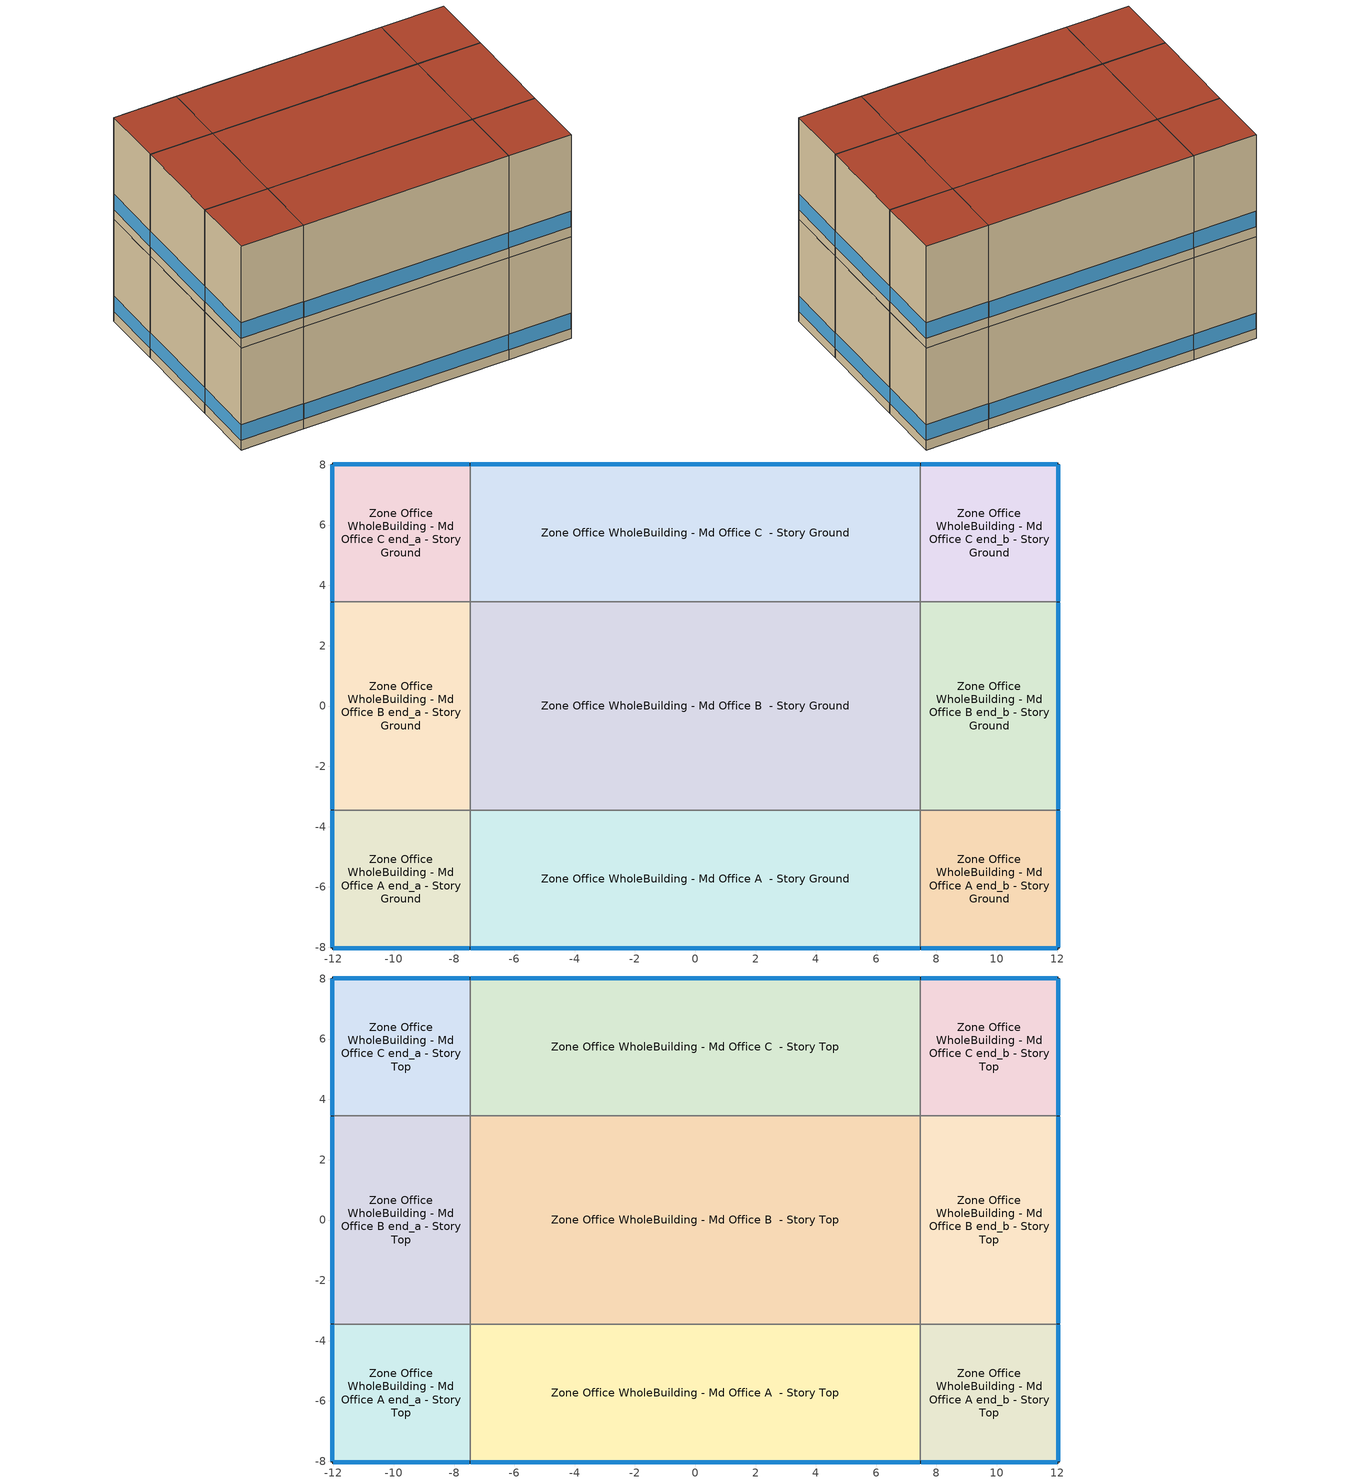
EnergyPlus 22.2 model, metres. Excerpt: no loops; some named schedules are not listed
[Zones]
Zone Office WholeBuilding - Md Office A  - Story Ground
 floor ground (Foundation F 075 Perim 1493 Area 6827): -7.47,-8.03 -7.47,-3.45 7.47,-3.45 7.47,-8.03 z0
 wall outside (Typical Insulated Exterior Mass Wall R-20.83): -7.47,-8.03 7.47,-8.03 z0:7.92
 wall to Zone Office WholeBuilding - Md Office A end_a - Story Ground (Typical Interior Wall): -7.47,-3.45 -7.47,-8.03 z0:7.92
 wall to Zone Office WholeBuilding - Md Office B  - Story Ground (Typical Interior Wall): 7.47,-3.45 -7.47,-3.45 z0:7.92
 wall to Zone Office WholeBuilding - Md Office A end_b - Story Ground (Typical Interior Wall): 7.47,-8.03 7.47,-3.45 z0:7.92
 window (U 0.68 SHGC 0.45 Simple Glazing Window U-0.68 SHGC 0.45): -7.44,-8.03 7.44,-8.03 z0.76:1.95
Zone Office WholeBuilding - Md Office A end_a - Story Ground
 floor ground (Foundation F 075 Perim 914 Area 209): -12.04,-8.03 -12.04,-3.45 -7.47,-3.45 -7.47,-8.03 z0
 wall outside (Typical Insulated Exterior Mass Wall R-20.83): -12.04,-3.45 -12.04,-8.03 -7.47,-8.03 z0:7.92
 wall to Zone Office WholeBuilding - Md Office B end_a - Story Ground (Typical Interior Wall): -7.47,-3.45 -12.04,-3.45 z0:7.92
 window (U 0.68 SHGC 0.45 Simple Glazing Window U-0.68 SHGC 0.45): -12.04,-3.48 -12.04,-8 / -12.01,-8.03 -7.49,-8.03 z0.76:1.96
Zone Office WholeBuilding - Md Office A end_b - Story Ground
 floor ground (Foundation F 075 Perim 914 Area 209): 7.47,-8.03 7.47,-3.45 12.04,-3.45 12.04,-8.03 z0
 wall outside (Typical Insulated Exterior Mass Wall R-20.83): 7.47,-8.03 12.04,-8.03 12.04,-3.45 z0:7.92
 wall to Zone Office WholeBuilding - Md Office B end_b - Story Ground (Typical Interior Wall): 12.04,-3.45 7.47,-3.45 z0:7.92
 window (U 0.68 SHGC 0.45 Simple Glazing Window U-0.68 SHGC 0.45): 12.04,-8 12.04,-3.48 / 7.49,-8.03 12.01,-8.03 z0.76:1.96
Zone Office WholeBuilding - Md Office B  - Story Ground
 floor ground (Foundation F 075 Perim 0 Area 10315): -7.47,-3.45 -7.47,3.45 7.47,3.45 7.47,-3.45 z0
 wall to Zone Office WholeBuilding - Md Office B end_a - Story Ground (Typical Interior Wall): -7.47,3.45 -7.47,-3.45 z0:7.92
 wall to Zone Office WholeBuilding - Md Office C  - Story Ground (Typical Interior Wall): 7.47,3.45 -7.47,3.45 z0:7.92
 wall to Zone Office WholeBuilding - Md Office B end_b - Story Ground (Typical Interior Wall): 7.47,-3.45 7.47,3.45 z0:7.92
Zone Office WholeBuilding - Md Office B end_a - Story Ground
 floor ground (Foundation F 075 Perim 691 Area 3158): -12.04,-3.45 -12.04,3.45 -7.47,3.45 -7.47,-3.45 z0
 wall outside (Typical Insulated Exterior Mass Wall R-20.83): -12.04,3.45 -12.04,-3.45 z0:7.92
 wall to Zone Office WholeBuilding - Md Office C end_a - Story Ground (Typical Interior Wall): -7.47,3.45 -12.04,3.45 z0:7.92
 window (U 0.68 SHGC 0.45 Simple Glazing Window U-0.68 SHGC 0.45): -12.04,3.43 -12.04,-3.43 z0.76:1.96
Zone Office WholeBuilding - Md Office B end_b - Story Ground
 floor ground (Foundation F 075 Perim 691 Area 3158): 7.47,-3.45 7.47,3.45 12.04,3.45 12.04,-3.45 z0
 wall outside (Typical Insulated Exterior Mass Wall R-20.83): 12.04,-3.45 12.04,3.45 z0:7.92
 wall to Zone Office WholeBuilding - Md Office C end_b - Story Ground (Typical Interior Wall): 12.04,3.45 7.47,3.45 z0:7.92
 window (U 0.68 SHGC 0.45 Simple Glazing Window U-0.68 SHGC 0.45): 12.04,-3.43 12.04,3.43 z0.76:1.96
Zone Office WholeBuilding - Md Office C  - Story Ground
 floor ground (Foundation F 075 Perim 1493 Area 6827): -7.47,3.45 -7.47,8.03 7.47,8.03 7.47,3.45 z0
 wall outside (Typical Insulated Exterior Mass Wall R-20.83): 7.47,8.03 -7.47,8.03 z0:7.92
 wall to Zone Office WholeBuilding - Md Office C end_a - Story Ground (Typical Interior Wall): -7.47,8.03 -7.47,3.45 z0:7.92
 wall to Zone Office WholeBuilding - Md Office C end_b - Story Ground (Typical Interior Wall): 7.47,3.45 7.47,8.03 z0:7.92
 window (U 0.68 SHGC 0.45 Simple Glazing Window U-0.68 SHGC 0.45): 7.44,8.03 -7.44,8.03 z0.76:1.95
Zone Office WholeBuilding - Md Office C end_a - Story Ground
 floor ground (Foundation F 075 Perim 914 Area 209): -12.04,3.45 -12.04,8.03 -7.47,8.03 -7.47,3.45 z0
 wall outside (Typical Insulated Exterior Mass Wall R-20.83): -7.47,8.03 -12.04,8.03 -12.04,3.45 z0:7.92
 window (U 0.68 SHGC 0.45 Simple Glazing Window U-0.68 SHGC 0.45): -12.04,8 -12.04,3.48 / -7.49,8.03 -12.01,8.03 z0.76:1.96
Zone Office WholeBuilding - Md Office C end_b - Story Ground
 floor ground (Foundation F 075 Perim 914 Area 209): 7.47,3.45 7.47,8.03 12.04,8.03 12.04,3.45 z0
 wall outside (Typical Insulated Exterior Mass Wall R-20.83): 12.04,3.45 12.04,8.03 7.47,8.03 z0:7.92
 window (U 0.68 SHGC 0.45 Simple Glazing Window U-0.68 SHGC 0.45): 12.01,8.03 7.49,8.03 / 12.04,3.48 12.04,8 z0.76:1.96
Zone Office WholeBuilding - Md Office A  - Story Top
 floor to Zone Office WholeBuilding - Md Office A  - Story Ground (Typical Interior Floor): -7.47,-8.03 -7.47,-3.45 7.47,-3.45 7.47,-8.03 z7.92
 wall outside (Typical Insulated Exterior Mass Wall R-20.83): -7.47,-8.03 7.47,-8.03 z7.92:15.85
 wall to Zone Office WholeBuilding - Md Office A end_a - Story Top (Typical Interior Wall): -7.47,-3.45 -7.47,-8.03 z7.92:15.85
 wall to Zone Office WholeBuilding - Md Office B  - Story Top (Typical Interior Wall): 7.47,-3.45 -7.47,-3.45 z7.92:15.85
 wall to Zone Office WholeBuilding - Md Office A end_b - Story Top (Typical Interior Wall): 7.47,-8.03 7.47,-3.45 z7.92:15.85
 window (U 0.68 SHGC 0.45 Simple Glazing Window U-0.68 SHGC 0.45): -7.44,-8.03 7.44,-8.03 z8.69:9.88
 roof outside (Typical IEAD Roof R-35.71): 7.47,-8.03 7.47,-3.45 -7.47,-3.45 -7.47,-8.03 z15.85
Zone Office WholeBuilding - Md Office A end_a - Story Top
 floor to Zone Office WholeBuilding - Md Office A end_a - Story Ground (Typical Interior Floor): -12.04,-8.03 -12.04,-3.45 -7.47,-3.45 -7.47,-8.03 z7.92
 wall outside (Typical Insulated Exterior Mass Wall R-20.83): -12.04,-3.45 -12.04,-8.03 -7.47,-8.03 z7.92:15.85
 wall to Zone Office WholeBuilding - Md Office B end_a - Story Top (Typical Interior Wall): -7.47,-3.45 -12.04,-3.45 z7.92:15.85
 window (U 0.68 SHGC 0.45 Simple Glazing Window U-0.68 SHGC 0.45): -12.04,-3.48 -12.04,-8 / -12.01,-8.03 -7.49,-8.03 z8.69:9.89
 roof outside (Typical IEAD Roof R-35.71): -7.47,-8.03 -7.47,-3.45 -12.04,-3.45 -12.04,-8.03 z15.85
Zone Office WholeBuilding - Md Office A end_b - Story Top
 floor to Zone Office WholeBuilding - Md Office A end_b - Story Ground (Typical Interior Floor): 7.47,-8.03 7.47,-3.45 12.04,-3.45 12.04,-8.03 z7.92
 wall outside (Typical Insulated Exterior Mass Wall R-20.83): 7.47,-8.03 12.04,-8.03 12.04,-3.45 z7.92:15.85
 wall to Zone Office WholeBuilding - Md Office B end_b - Story Top (Typical Interior Wall): 12.04,-3.45 7.47,-3.45 z7.92:15.85
 window (U 0.68 SHGC 0.45 Simple Glazing Window U-0.68 SHGC 0.45): 12.04,-8 12.04,-3.48 / 7.49,-8.03 12.01,-8.03 z8.69:9.89
 roof outside (Typical IEAD Roof R-35.71): 12.04,-8.03 12.04,-3.45 7.47,-3.45 7.47,-8.03 z15.85
Zone Office WholeBuilding - Md Office B  - Story Top
 floor to Zone Office WholeBuilding - Md Office B  - Story Ground (Typical Interior Floor): -7.47,-3.45 -7.47,3.45 7.47,3.45 7.47,-3.45 z7.92
 wall to Zone Office WholeBuilding - Md Office B end_a - Story Top (Typical Interior Wall): -7.47,3.45 -7.47,-3.45 z7.92:15.85
 wall to Zone Office WholeBuilding - Md Office C  - Story Top (Typical Interior Wall): 7.47,3.45 -7.47,3.45 z7.92:15.85
 wall to Zone Office WholeBuilding - Md Office B end_b - Story Top (Typical Interior Wall): 7.47,-3.45 7.47,3.45 z7.92:15.85
 roof outside (Typical IEAD Roof R-35.71): 7.47,-3.45 7.47,3.45 -7.47,3.45 -7.47,-3.45 z15.85
Zone Office WholeBuilding - Md Office B end_a - Story Top
 floor to Zone Office WholeBuilding - Md Office B end_a - Story Ground (Typical Interior Floor): -12.04,-3.45 -12.04,3.45 -7.47,3.45 -7.47,-3.45 z7.92
 wall outside (Typical Insulated Exterior Mass Wall R-20.83): -12.04,3.45 -12.04,-3.45 z7.92:15.85
 wall to Zone Office WholeBuilding - Md Office C end_a - Story Top (Typical Interior Wall): -7.47,3.45 -12.04,3.45 z7.92:15.85
 window (U 0.68 SHGC 0.45 Simple Glazing Window U-0.68 SHGC 0.45): -12.04,3.43 -12.04,-3.43 z8.69:9.88
 roof outside (Typical IEAD Roof R-35.71): -7.47,-3.45 -7.47,3.45 -12.04,3.45 -12.04,-3.45 z15.85
Zone Office WholeBuilding - Md Office B end_b - Story Top
 floor to Zone Office WholeBuilding - Md Office B end_b - Story Ground (Typical Interior Floor): 7.47,-3.45 7.47,3.45 12.04,3.45 12.04,-3.45 z7.92
 wall outside (Typical Insulated Exterior Mass Wall R-20.83): 12.04,-3.45 12.04,3.45 z7.92:15.85
 wall to Zone Office WholeBuilding - Md Office C end_b - Story Top (Typical Interior Wall): 12.04,3.45 7.47,3.45 z7.92:15.85
 window (U 0.68 SHGC 0.45 Simple Glazing Window U-0.68 SHGC 0.45): 12.04,-3.43 12.04,3.43 z8.69:9.88
 roof outside (Typical IEAD Roof R-35.71): 12.04,-3.45 12.04,3.45 7.47,3.45 7.47,-3.45 z15.85
Zone Office WholeBuilding - Md Office C  - Story Top
 floor to Zone Office WholeBuilding - Md Office C  - Story Ground (Typical Interior Floor): -7.47,3.45 -7.47,8.03 7.47,8.03 7.47,3.45 z7.92
 wall outside (Typical Insulated Exterior Mass Wall R-20.83): 7.47,8.03 -7.47,8.03 z7.92:15.85
 wall to Zone Office WholeBuilding - Md Office C end_a - Story Top (Typical Interior Wall): -7.47,8.03 -7.47,3.45 z7.92:15.85
 wall to Zone Office WholeBuilding - Md Office C end_b - Story Top (Typical Interior Wall): 7.47,3.45 7.47,8.03 z7.92:15.85
 window (U 0.68 SHGC 0.45 Simple Glazing Window U-0.68 SHGC 0.45): 7.44,8.03 -7.44,8.03 z8.69:9.88
 roof outside (Typical IEAD Roof R-35.71): 7.47,3.45 7.47,8.03 -7.47,8.03 -7.47,3.45 z15.85
Zone Office WholeBuilding - Md Office C end_a - Story Top
 floor to Zone Office WholeBuilding - Md Office C end_a - Story Ground (Typical Interior Floor): -12.04,3.45 -12.04,8.03 -7.47,8.03 -7.47,3.45 z7.92
 wall outside (Typical Insulated Exterior Mass Wall R-20.83): -7.47,8.03 -12.04,8.03 -12.04,3.45 z7.92:15.85
 window (U 0.68 SHGC 0.45 Simple Glazing Window U-0.68 SHGC 0.45): -12.04,8 -12.04,3.48 / -7.49,8.03 -12.01,8.03 z8.69:9.89
 roof outside (Typical IEAD Roof R-35.71): -7.47,3.45 -7.47,8.03 -12.04,8.03 -12.04,3.45 z15.85
Zone Office WholeBuilding - Md Office C end_b - Story Top
 floor to Zone Office WholeBuilding - Md Office C end_b - Story Ground (Typical Interior Floor): 7.47,3.45 7.47,8.03 12.04,8.03 12.04,3.45 z7.92
 wall outside (Typical Insulated Exterior Mass Wall R-20.83): 12.04,3.45 12.04,8.03 7.47,8.03 z7.92:15.85
 window (U 0.68 SHGC 0.45 Simple Glazing Window U-0.68 SHGC 0.45): 12.01,8.03 7.49,8.03 / 12.04,3.48 12.04,8 z8.69:9.89
 roof outside (Typical IEAD Roof R-35.71): 12.04,3.45 12.04,8.03 7.47,8.03 7.47,3.45 z15.85
[Building]
90.1-2016|MediumOffice: North Axis {deg}=0; Terrain=City; Loads Convergence Tolerance Value {W}=0.04; Temperature Convergence Tolerance Value {deltaC}=0.2; Solar Distribution=FullInteriorAndExterior; Maximum Number of Warmup Days=25; Minimum Number of Warmup Days=6
[Site:Location]
Kodiak: Latitude {deg}=57.75; Longitude {deg}=-152.49; Time Zone {hr}=-9; Elevation {m}=34
[Site:GroundTemperature:FCfactorMethod]
January Ground Temperature {C}=-3.1; February Ground Temperature {C}=-17.7; March Ground Temperature {C}=-19.3; April Ground Temperature {C}=-17.6; May Ground Temperature {C}=-15.4; June Ground Temperature {C}=-10.3; July Ground Temperature {C}=0.7; August Ground Temperature {C}=10.6; September Ground Temperature {C}=16; October Ground Temperature {C}=16.9; November Ground Temperature {C}=14.2; December Ground Temperature {C}=6.7
[Site:WaterMainsTemperature]
Calculation Method=Correlation; Annual Average Outdoor Air Temperature {C}=-1.525; Maximum Difference In Monthly Average Outdoor Air Temperatures {deltaC}=36.2
[SizingPeriod:DesignDay] Day of Month=21; Dry-Bulb Temperature Range Modifier Type=DefaultMultipliers; Humidity Condition Type=Wetbulb; Barometric Pressure {Pa}=100917; Rain Indicator=No; Snow Indicator=No; Daylight Saving Time Indicator=No; Begin Environment Reset Mode=FullResetAtBeginEnvironment
Name | Month | Day Type | Maximum Dry-Bulb Temperature {C} | Daily Dry-Bulb Temperature Range {deltaC} | Wetbulb or DewPoint at Maximum Dry-Bulb {C} | Wind Speed {m/s} | Wind Direction {deg} | Solar Model Indicator | ASHRAE Clear Sky Optical Depth for Beam Irradiance (taub) | ASHRAE Clear Sky Optical Depth for Diffuse Irradiance (taud) | Sky Clearness
Kodiak Ann Clg .4% Condns DB=>MWB | 8 | SummerDesignDay | 20.3 | 6.3 | 14.1 | 5 | 320 | ASHRAETau | 0.322 | 2.497
Kodiak Ann Clg .4% Condns WB=>MDB | 8 | SummerDesignDay | 18.9 | 6.3 | 15 | 5 | 320 | ASHRAETau | 0.322 | 2.497
Kodiak Ann Htg 99.6% Condns DB | 1 | WinterDesignDay | -12.8 | 0 | -12.8 | 5.6 | 290 | ASHRAEClearSky |  |  | 0
Kodiak April .4% Condns DB=>MCWB | 4 | SummerDesignDay | 12.9 | 5.4 | 7 | 5 | 320 | ASHRAETau | 0.323 | 2.439
[Material] Thermal Absorptance=0.9
Name | Roughness | Thickness {m} | Conductivity {W/m-K} | Density {kg/m3} | Specific Heat {J/kg-K} | Solar Absorptance | Visible Absorptance
1/2IN Gypsum | Smooth | 0.0127 | 0.16 | 784.9 | 830 | 0.4 | 0.4
100mm Normalweight concrete floor | MediumSmooth | 0.1016 | 2.31 | 2322 | 832 | 0.7 | 0.7
1IN Stucco | Smooth | 0.0253 | 0.6918 | 1858 | 837 | 0.7 | 0.92
8IN CONCRETE HW RefBldg | Rough | 0.2032 | 1.311 | 2240 | 836.8 | 0.7 | 0.7
G01 13mm gypsum board | Smooth | 0.0127 | 0.16 | 800 | 1090 | 0.7 | 0.5
Metal Roof Surface | Smooth | 0.0008 | 45.28 | 7824 | 500 | 0.7 | 0.7
Roof Membrane | VeryRough | 0.0095 | 0.16 | 1121.29 | 1460 | 0.7 | 0.7
Std Wood 6inch 2 | MediumSmooth | 0.15 | 0.12 | 540 | 1210 | 0.7 | 0.7
[Material:NoMass] Thermal Absorptance=0.9; Solar Absorptance=0.7
Name | Roughness | Thermal Resistance {m2-K/W} | Visible Absorptance
CP02 CARPET PAD | VeryRough | 0.21648 | 0.8
Typical Insulation R-18.44 | Smooth | 3.24833 | 0.7
Typical Insulation R-34.6 | Smooth | 6.09289 | 0.7
[WindowMaterial:SimpleGlazingSystem]
U 0.68 SHGC 0.45 Simple Glazing U-0.68 SHGC 0.45: U-Factor {W/m2-K}=3.86122; Solar Heat Gain Coefficient=0.45
[Construction]
InteriorFurnishings 2: Std Wood 6inch 2
Typical IEAD Roof R-35.71: Roof Membrane, Typical Insulation R-34.6, Metal Roof Surface
Typical Insulated Exterior Mass Wall R-20.83: 1IN Stucco, 8IN CONCRETE HW RefBldg, Typical Insulation R-18.44, 1/2IN Gypsum
Typical Interior Floor: 100mm Normalweight concrete floor, CP02 CARPET PAD
Typical Interior Wall: G01 13mm gypsum board, G01 13mm gypsum board
U 0.68 SHGC 0.45 Simple Glazing Window U-0.68 SHGC 0.45: U 0.68 SHGC 0.45 Simple Glazing U-0.68 SHGC 0.45
[Construction:FfactorGroundFloor] F-Factor {W/m-K}=0.751139
Name | Area {m2} | PerimeterExposed {m}
Foundation F 075 Perim 0 Area 10315 | 103.152 | 0
Foundation F 075 Perim 1493 Area 6827 | 68.2749 | 14.9333
Foundation F 075 Perim 691 Area 3158 | 31.5812 | 6.90751
Foundation F 075 Perim 914 Area 209 | 20.9032 | 9.144
[Zone] Multiplier=1; Part of Total Floor Area=Yes
Zone Office WholeBuilding - Md Office A  - Story Ground; Zone Office WholeBuilding - Md Office A  - Story Top; Zone Office WholeBuilding - Md Office A end_a - Story Ground; Zone Office WholeBuilding - Md Office A end_a - Story Top; Zone Office WholeBuilding - Md Office A end_b - Story Ground; Zone Office WholeBuilding - Md Office A end_b - Story Top; Zone Office WholeBuilding - Md Office B  - Story Ground; Zone Office WholeBuilding - Md Office B  - Story Top; Zone Office WholeBuilding - Md Office B end_a - Story Ground; Zone Office WholeBuilding - Md Office B end_a - Story Top; Zone Office WholeBuilding - Md Office B end_b - Story Ground; Zone Office WholeBuilding - Md Office B end_b - Story Top; Zone Office WholeBuilding - Md Office C  - Story Ground; Zone Office WholeBuilding - Md Office C  - Story Top; Zone Office WholeBuilding - Md Office C end_a - Story Ground; Zone Office WholeBuilding - Md Office C end_a - Story Top; Zone Office WholeBuilding - Md Office C end_b - Story Ground; Zone Office WholeBuilding - Md Office C end_b - Story Top
[Space] Space Type=Office WholeBuilding - Md Office - 90.1-2016
Name | Zone
Office WholeBuilding - Md Office A  - Story Ground | Zone Office WholeBuilding - Md Office A  - Story Ground
Office WholeBuilding - Md Office A  - Story Top | Zone Office WholeBuilding - Md Office A  - Story Top
Office WholeBuilding - Md Office A end_a - Story Ground | Zone Office WholeBuilding - Md Office A end_a - Story Ground
Office WholeBuilding - Md Office A end_a - Story Top | Zone Office WholeBuilding - Md Office A end_a - Story Top
Office WholeBuilding - Md Office A end_b - Story Ground | Zone Office WholeBuilding - Md Office A end_b - Story Ground
Office WholeBuilding - Md Office A end_b - Story Top | Zone Office WholeBuilding - Md Office A end_b - Story Top
Office WholeBuilding - Md Office B  - Story Ground | Zone Office WholeBuilding - Md Office B  - Story Ground
Office WholeBuilding - Md Office B  - Story Top | Zone Office WholeBuilding - Md Office B  - Story Top
Office WholeBuilding - Md Office B end_a - Story Ground | Zone Office WholeBuilding - Md Office B end_a - Story Ground
Office WholeBuilding - Md Office B end_a - Story Top | Zone Office WholeBuilding - Md Office B end_a - Story Top
Office WholeBuilding - Md Office B end_b - Story Ground | Zone Office WholeBuilding - Md Office B end_b - Story Ground
Office WholeBuilding - Md Office B end_b - Story Top | Zone Office WholeBuilding - Md Office B end_b - Story Top
Office WholeBuilding - Md Office C  - Story Ground | Zone Office WholeBuilding - Md Office C  - Story Ground
Office WholeBuilding - Md Office C  - Story Top | Zone Office WholeBuilding - Md Office C  - Story Top
Office WholeBuilding - Md Office C end_a - Story Ground | Zone Office WholeBuilding - Md Office C end_a - Story Ground
Office WholeBuilding - Md Office C end_a - Story Top | Zone Office WholeBuilding - Md Office C end_a - Story Top
Office WholeBuilding - Md Office C end_b - Story Ground | Zone Office WholeBuilding - Md Office C end_b - Story Ground
Office WholeBuilding - Md Office C end_b - Story Top | Zone Office WholeBuilding - Md Office C end_b - Story Top
[SpaceList]
Office WholeBuilding - Md Office - 90.1-2016: Office WholeBuilding - Md Office A end_a - Story Ground, Office WholeBuilding - Md Office A  - Story Top, Office WholeBuilding - Md Office B end_a - Story Ground, Office WholeBuilding - Md Office A  - Story Ground, Office WholeBuilding - Md Office C  - Story Ground, Office WholeBuilding - Md Office A end_b - Story Ground, Office WholeBuilding - Md Office A end_a - Story Top, Office WholeBuilding - Md Office B end_a - Story Top, Office WholeBuilding - Md Office B end_b - Story Ground, Office WholeBuilding - Md Office C end_a - Story Ground, Office WholeBuilding - Md Office C end_a - Story Top, Office WholeBuilding - Md Office C end_b - Story Ground, Office WholeBuilding - Md Office B  - Story Top, Office WholeBuilding - Md Office A end_b - Story Top, Office WholeBuilding - Md Office B end_b - Story Top, Office WholeBuilding - Md Office B  - Story Ground, Office WholeBuilding - Md Office C  - Story Top, Office WholeBuilding - Md Office C end_b - Story Top
[Lights]
Office WholeBuilding - Md Office Lights: Zone or ZoneList or Space or SpaceList=Office WholeBuilding - Md Office - 90.1-2016; Schedule=OfficeMedium BLDG_LIGHT_SCH_2013; Design Level Calculation Method=Watts/Area; Watts per Zone Floor Area {W/m2}=8.50349; Return Air Fraction=0; Fraction Radiant=0.7; Fraction Visible=0.2; Fraction Replaceable=1
[People]
Office WholeBuilding - Md Office People: Zone or ZoneList or Space or SpaceList=Office WholeBuilding - Md Office - 90.1-2016; Number of People Schedule=OfficeMedium BLDG_OCC_SCH; Number of People Calculation Method=People/Area; People per Floor Area {person/m2}=0.0538196; Fraction Radiant=0.3; Activity Level Schedule=OfficeMedium ACTIVITY_SCH; Work Efficiency Schedule=Work Efficiency Schedule; Clothing Insulation Schedule=Clothing Schedule; Air Velocity Schedule=Air Velocity Schedule
[ElectricEquipment]
Office WholeBuilding - Md Office Elec Equip: Zone or ZoneList or Space or SpaceList=Office WholeBuilding - Md Office - 90.1-2016; Schedule=OfficeMedium BLDG_EQUIP_SCH_2013; Design Level Calculation Method=Watts/Area; Watts per Zone Floor Area {W/m2}=8.07293; Fraction Latent=0; Fraction Radiant=0.5; Fraction Lost=0
[InternalMass] Construction=InteriorFurnishings 2
Name | Zone or ZoneList | Space or SpaceList | Surface Area {m2}
Office WholeBuilding - Md Office A  - Story Ground Mass | Zone Office WholeBuilding - Md Office A  - Story Ground | Office WholeBuilding - Md Office A  - Story Ground | 136.55
Office WholeBuilding - Md Office A  - Story Top Mass | Zone Office WholeBuilding - Md Office A  - Story Top | Office WholeBuilding - Md Office A  - Story Top | 136.55
Office WholeBuilding - Md Office A end_a - Story Ground Mass | Zone Office WholeBuilding - Md Office A end_a - Story Ground | Office WholeBuilding - Md Office A end_a - Story Ground | 41.8064
Office WholeBuilding - Md Office A end_a - Story Top Mass | Zone Office WholeBuilding - Md Office A end_a - Story Top | Office WholeBuilding - Md Office A end_a - Story Top | 41.8064
Office WholeBuilding - Md Office A end_b - Story Ground Mass | Zone Office WholeBuilding - Md Office A end_b - Story Ground | Office WholeBuilding - Md Office A end_b - Story Ground | 41.8064
Office WholeBuilding - Md Office A end_b - Story Top Mass | Zone Office WholeBuilding - Md Office A end_b - Story Top | Office WholeBuilding - Md Office A end_b - Story Top | 41.8064
Office WholeBuilding - Md Office B  - Story Ground Mass | Zone Office WholeBuilding - Md Office B  - Story Ground | Office WholeBuilding - Md Office B  - Story Ground | 206.304
Office WholeBuilding - Md Office B  - Story Top Mass | Zone Office WholeBuilding - Md Office B  - Story Top | Office WholeBuilding - Md Office B  - Story Top | 206.304
Office WholeBuilding - Md Office B end_a - Story Ground Mass | Zone Office WholeBuilding - Md Office B end_a - Story Ground | Office WholeBuilding - Md Office B end_a - Story Ground | 63.1623
Office WholeBuilding - Md Office B end_a - Story Top Mass | Zone Office WholeBuilding - Md Office B end_a - Story Top | Office WholeBuilding - Md Office B end_a - Story Top | 63.1623
Office WholeBuilding - Md Office B end_b - Story Ground Mass | Zone Office WholeBuilding - Md Office B end_b - Story Ground | Office WholeBuilding - Md Office B end_b - Story Ground | 63.1623
Office WholeBuilding - Md Office B end_b - Story Top Mass | Zone Office WholeBuilding - Md Office B end_b - Story Top | Office WholeBuilding - Md Office B end_b - Story Top | 63.1623
Office WholeBuilding - Md Office C  - Story Ground Mass | Zone Office WholeBuilding - Md Office C  - Story Ground | Office WholeBuilding - Md Office C  - Story Ground | 136.55
Office WholeBuilding - Md Office C  - Story Top Mass | Zone Office WholeBuilding - Md Office C  - Story Top | Office WholeBuilding - Md Office C  - Story Top | 136.55
Office WholeBuilding - Md Office C end_a - Story Ground Mass | Zone Office WholeBuilding - Md Office C end_a - Story Ground | Office WholeBuilding - Md Office C end_a - Story Ground | 41.8064
Office WholeBuilding - Md Office C end_a - Story Top Mass | Zone Office WholeBuilding - Md Office C end_a - Story Top | Office WholeBuilding - Md Office C end_a - Story Top | 41.8064
Office WholeBuilding - Md Office C end_b - Story Ground Mass | Zone Office WholeBuilding - Md Office C end_b - Story Ground | Office WholeBuilding - Md Office C end_b - Story Ground | 41.8064
Office WholeBuilding - Md Office C end_b - Story Top Mass | Zone Office WholeBuilding - Md Office C end_b - Story Top | Office WholeBuilding - Md Office C end_b - Story Top | 41.8064
[ZoneInfiltration:DesignFlowRate] Schedule=Always On Discrete; Design Flow Rate Calculation Method=Flow/ExteriorArea; Constant Term Coefficient=0; Temperature Term Coefficient=0; Velocity Term Coefficient=0.224; Velocity Squared Term Coefficient=0
Name | Zone or ZoneList or Space or SpaceList | Flow Rate per Exterior Surface Area {m3/s-m2}
Office WholeBuilding - Md Office A  - Story Ground Infiltration | Office WholeBuilding - Md Office A  - Story Ground | 0.000569573
Office WholeBuilding - Md Office A  - Story Top Infiltration | Office WholeBuilding - Md Office A  - Story Top | 0.000361193
Office WholeBuilding - Md Office A end_a - Story Ground Infiltration | Office WholeBuilding - Md Office A end_a - Story Ground | 0.000569573
Office WholeBuilding - Md Office A end_a - Story Top Infiltration | Office WholeBuilding - Md Office A end_a - Story Top | 0.000442057
Office WholeBuilding - Md Office A end_b - Story Ground Infiltration | Office WholeBuilding - Md Office A end_b - Story Ground | 0.000569573
Office WholeBuilding - Md Office A end_b - Story Top Infiltration | Office WholeBuilding - Md Office A end_b - Story Top | 0.000442057
Office WholeBuilding - Md Office B end_a - Story Ground Infiltration | Office WholeBuilding - Md Office B end_a - Story Ground | 0.000569573
Office WholeBuilding - Md Office B end_a - Story Top Infiltration | Office WholeBuilding - Md Office B end_a - Story Top | 0.000361193
Office WholeBuilding - Md Office B end_b - Story Ground Infiltration | Office WholeBuilding - Md Office B end_b - Story Ground | 0.000569573
Office WholeBuilding - Md Office B end_b - Story Top Infiltration | Office WholeBuilding - Md Office B end_b - Story Top | 0.000361193
Office WholeBuilding - Md Office C  - Story Ground Infiltration | Office WholeBuilding - Md Office C  - Story Ground | 0.000569573
Office WholeBuilding - Md Office C  - Story Top Infiltration | Office WholeBuilding - Md Office C  - Story Top | 0.000361193
Office WholeBuilding - Md Office C end_a - Story Ground Infiltration | Office WholeBuilding - Md Office C end_a - Story Ground | 0.000569573
Office WholeBuilding - Md Office C end_a - Story Top Infiltration | Office WholeBuilding - Md Office C end_a - Story Top | 0.000442057
Office WholeBuilding - Md Office C end_b - Story Ground Infiltration | Office WholeBuilding - Md Office C end_b - Story Ground | 0.000569573
Office WholeBuilding - Md Office C end_b - Story Top Infiltration | Office WholeBuilding - Md Office C end_b - Story Top | 0.000442057
[Daylighting:Controls] Lighting Control Type=Stepped; Minimum Input Power Fraction for Continuous or ContinuousOff Dimming Control=0.3; Minimum Light Output Fraction for Continuous or ContinuousOff Dimming Control=0.2; Number of Stepped Control Steps=3; Probability Lighting will be Reset When Needed in Manual Stepped Control=1; Glare Calculation Azimuth Angle of View Direction Clockwise from Zone y-Axis {deg}=-0; Maximum Allowable Discomfort Glare Index=22; Fraction of Lights Controlled by Reference Point 1=0.291; Illuminance Setpoint at Reference Point 1 {lux}=377; Fraction of Lights Controlled by Reference Point 2=0.137; Illuminance Setpoint at Reference Point 2 {lux}=377
Name | Zone or Space | Glare Calculation Daylighting Reference Point | Daylighting Reference Point Name 1 | Daylighting Reference Point Name 2
Zone Office WholeBuilding - Md Office A  - Story Ground DaylightingControls | Zone Office WholeBuilding - Md Office A  - Story Ground | Office WholeBuilding - Md Office A  - Story Ground Daylt Sensor 1 | Office WholeBuilding - Md Office A  - Story Ground Daylt Sensor 1 | Office WholeBuilding - Md Office A  - Story Ground Daylt Sensor 2
Zone Office WholeBuilding - Md Office A  - Story Top DaylightingControls | Zone Office WholeBuilding - Md Office A  - Story Top | Office WholeBuilding - Md Office A  - Story Top Daylt Sensor 1 | Office WholeBuilding - Md Office A  - Story Top Daylt Sensor 1 | Office WholeBuilding - Md Office A  - Story Top Daylt Sensor 2
Zone Office WholeBuilding - Md Office C  - Story Ground DaylightingControls | Zone Office WholeBuilding - Md Office C  - Story Ground | Office WholeBuilding - Md Office C  - Story Ground Daylt Sensor 1 | Office WholeBuilding - Md Office C  - Story Ground Daylt Sensor 1 | Office WholeBuilding - Md Office C  - Story Ground Daylt Sensor 2
Zone Office WholeBuilding - Md Office C  - Story Top DaylightingControls | Zone Office WholeBuilding - Md Office C  - Story Top | Office WholeBuilding - Md Office C  - Story Top Daylt Sensor 1 | Office WholeBuilding - Md Office C  - Story Top Daylt Sensor 1 | Office WholeBuilding - Md Office C  - Story Top Daylt Sensor 2
[AvailabilityManager:NightCycle] Applicability Schedule=Always On Discrete; Control Type=CycleOnAny; Thermostat Tolerance {deltaC}=1; Cycling Run Time Control Type=FixedRunTime; Cycling Run Time {s}=1800
Name | Fan Schedule
Availability Manager Night Cycle 6 | Zone Office WholeBuilding - Md Office A  - Story Ground PSZ-AC Occ Sch
Availability Manager Night Cycle 15 | Zone Office WholeBuilding - Md Office A  - Story Top PSZ-AC Occ Sch
Availability Manager Night Cycle 7 | Zone Office WholeBuilding - Md Office A end_a - Story Ground PSZ-AC Occ Sch
Availability Manager Night Cycle 16 | Zone Office WholeBuilding - Md Office A end_a - Story Top PSZ-AC Occ Sch
Availability Manager Night Cycle 8 | Zone Office WholeBuilding - Md Office A end_b - Story Ground PSZ-AC Occ Sch
Availability Manager Night Cycle 17 | Zone Office WholeBuilding - Md Office A end_b - Story Top PSZ-AC Occ Sch
Availability Manager Night Cycle 9 | Zone Office WholeBuilding - Md Office B  - Story Ground PSZ-AC Occ Sch
Availability Manager Night Cycle 18 | Zone Office WholeBuilding - Md Office B  - Story Top PSZ-AC Occ Sch
Availability Manager Night Cycle 10 | Zone Office WholeBuilding - Md Office B end_a - Story Ground PSZ-AC Occ Sch
Availability Manager Night Cycle 19 | Zone Office WholeBuilding - Md Office B end_a - Story Top PSZ-AC Occ Sch
Availability Manager Night Cycle 11 | Zone Office WholeBuilding - Md Office B end_b - Story Ground PSZ-AC Occ Sch
Availability Manager Night Cycle 20 | Zone Office WholeBuilding - Md Office B end_b - Story Top PSZ-AC Occ Sch
Availability Manager Night Cycle 12 | Zone Office WholeBuilding - Md Office C  - Story Ground PSZ-AC Occ Sch
Availability Manager Night Cycle 21 | Zone Office WholeBuilding - Md Office C  - Story Top PSZ-AC Occ Sch
Availability Manager Night Cycle 13 | Zone Office WholeBuilding - Md Office C end_a - Story Ground PSZ-AC Occ Sch
[Exterior:Lights] Control Option=AstronomicalClock
Name | Schedule | Design Level {W}
NonDimming Exterior Lights Def | OfficeSmall Exterior_lighting_schedule_a | 50.7
Occ Sensing Exterior Lights Def | OfficeSmall Exterior_lighting_schedule_b | 861.3
[Schedule:Day:Interval]
Schedule Day 6; autogen OfficeMedium BLDG_LIGHT_SCH_2013 2_day_sch: Average, 00:10, 0.0477054, 00:20, 0.0488527, 00:30, 0.05, 04:30, 0.05, 04:40, 0.0583333, 04:50, 0.0666667, 05:00, 0.075, 05:10, 0.0833333, 05:20, 0.0916667, 05:30, 0.1, 05:40, 0.0977054, 05:50, 0.0954109, 06:00, 0.0931163, 06:10, 0.0908217, 06:20, 0.0885271, 06:30, 0.0862326, 06:40, 0.114977, 06:50, 0.143721, 07:00, 0.172465, 07:10, 0.201209, 07:20, 0.229953, 07:30, 0.258698, 07:40, 0.34493, 07:50, 0.431163, 08:00, 0.517395, 08:09, 0.603628, 08:19, 0.68986, 08:29, 0.776093, 08:30, 0.776093, 16:30, 0.776093, 16:40, 0.718605, 16:50, 0.661116, 17:00, 0.603628, 17:10, 0.54614, 17:20, 0.488651, 17:30, 0.431163, 17:40, 0.402419, 17:50, 0.373674, 18:00, 0.34493, 18:10, 0.316186, 18:20, 0.287442, 18:30, 0.258698, 19:00, 0.258698, 19:10, 0.251512, 19:20, 0.244326, 19:30, 0.23714, 19:40, 0.229953, 19:50, 0.222767, 20:00, 0.215581, 20:10, 0.208395, 20:20, 0.201209, 20:30, 0.194023, 20:40, 0.186837, 20:50, 0.179651, 21:00, 0.172465, 21:30, 0.172465, 21:40, 0.158093, 21:50, 0.143721, 22:00, 0.129349, 22:10, 0.114977, 22:20, 0.100605, 22:30, 0.0862326, 22:40, 0.0790465, 22:50, 0.0718605, 23:00, 0.0646744, 23:10, 0.0574884, 23:20, 0.0503023, 23:30, 0.0431163, 23:40, 0.0442636, 23:50, 0.0454109, 24:00, 0.0465581
OfficeMedium BLDG_LIGHT_SCH_2013 Sat Day: Average, 05:00, 0.05, 05:10, 0.0530194, 05:20, 0.0560388, 05:30, 0.0590581, 05:40, 0.0620775, 05:50, 0.0650969, 06:00, 0.0681163, 06:10, 0.0711357, 06:20, 0.074155, 06:30, 0.0771744, 06:40, 0.0801938, 06:50, 0.0832132, 07:00, 0.0862326, 07:10, 0.100605, 07:20, 0.114977, 07:30, 0.129349, 07:40, 0.143721, 07:50, 0.158093, 08:00, 0.172465, 08:10, 0.186837, 08:20, 0.201209, 08:30, 0.215581, 08:39, 0.229953, 08:49, 0.244326, 08:59, 0.258698, 09:00, 0.258698, 10:00, 0.258698, 10:09, 0.253308, 10:19, 0.247919, 10:29, 0.242529, 10:39, 0.23714, 10:49, 0.23175, 10:59, 0.22636, 11:09, 0.220971, 11:19, 0.215581, 11:29, 0.210192, 11:39, 0.204802, 11:49, 0.199413, 11:59, 0.194023, 12:09, 0.188634, 12:19, 0.183244, 12:29, 0.177855, 12:39, 0.172465, 12:49, 0.167076, 12:59, 0.161686, 13:09, 0.156297, 13:19, 0.150907, 13:29, 0.145517, 13:39, 0.140128, 13:49, 0.134738, 13:59, 0.129349, 14:00, 0.129349, 16:00, 0.129349, 16:10, 0.122163, 16:20, 0.114977, 16:30, 0.107791, 16:40, 0.100605, 16:50, 0.0934186, 17:00, 0.0862326, 17:10, 0.0790465, 17:20, 0.0718605, 17:30, 0.0646744, 17:40, 0.0574884, 17:50, 0.0503023, 18:00, 0.0431163, 18:10, 0.0436899, 18:20, 0.0442636, 18:30, 0.0448372, 18:40, 0.0454109, 18:50, 0.0459845, 19:00, 0.0465581, 19:10, 0.0471318, 19:20, 0.0477054, 19:30, 0.0482791, 19:40, 0.0488527, 19:50, 0.0494264, 20:00, 0.05, 24:00, 0.05
OfficeMedium BLDG_LIGHT_SCH_2013 Sun Day: Average, 06:00, 0.05, 18:00, 0.0431163, 24:00, 0.05
OfficeMedium BLDG_LIGHT_SCH_2013 Summer Design Day; Clothing Schedule Default Winter Clothes; OfficeMedium BLDG_EQUIP_SCH_2013 Summer Design Day: No, 24:00, 1
OfficeMedium BLDG_LIGHT_SCH_2013 Winter Design Day; OfficeMedium BLDG_OCC_SCH Winter Design Day; Work Efficiency Schedule Default; OfficeMedium BLDG_EQUIP_SCH_2013 Winter Design Day: No, 24:00, 0
OfficeMedium BLDG_OCC_SCH Wkdy Day: Average, 00:10, 0.0208333, 00:20, 0.0166667, 00:30, 0.0125, 00:40, 0.00833333, 00:50, 0.00416667, 01:00, 0, 05:30, 0, 05:40, 0.0166667, 05:50, 0.0333333, 06:00, 0.05, 06:10, 0.0666667, 06:20, 0.0833333, 06:30, 0.1, 06:40, 0.116667, 06:50, 0.133333, 07:00, 0.15, 07:10, 0.166667, 07:20, 0.183333, 07:30, 0.2, 07:40, 0.325, 07:50, 0.45, 08:00, 0.575, 08:09, 0.7, 08:19, 0.825, 08:29, 0.95, 08:30, 0.95, 11:30, 0.95, 11:39, 0.875, 11:49, 0.8, 11:59, 0.725, 12:09, 0.65, 12:19, 0.575, 12:29, 0.5, 12:30, 0.5, 12:39, 0.575, 12:49, 0.65, 12:59, 0.725, 13:09, 0.8, 13:19, 0.875, 13:29, 0.95, 13:30, 0.95, 16:30, 0.95, 16:40, 0.841667, 16:50, 0.733333, 17:00, 0.625, 17:10, 0.516667, 17:20, 0.408333, 17:30, 0.3, 17:40, 0.266667, 17:50, 0.233333, 18:00, 0.2, 18:10, 0.166667, 18:20, 0.133333, 18:30, 0.1, 21:00, 0.1, 21:10, 0.0958333, 21:20, 0.0916667, 21:30, 0.0875, 21:40, 0.0833333, 21:50, 0.0791667, 22:00, 0.075, 22:10, 0.0708333, 22:20, 0.0666667, 22:30, 0.0625, 22:40, 0.0583333, 22:50, 0.0541667, 23:00, 0.05, 23:10, 0.0458333, 23:20, 0.0416667, 23:30, 0.0375, 23:40, 0.0333333, 23:50, 0.0291667, 24:00, 0.025
OfficeMedium BLDG_OCC_SCH Sat Day: Average, 05:00, 0, 05:10, 0.00833333, 05:20, 0.0166667, 05:30, 0.025, 05:40, 0.0333333, 05:50, 0.0416667, 06:00, 0.05, 06:10, 0.0583333, 06:20, 0.0666667, 06:30, 0.075, 06:40, 0.0833333, 06:50, 0.0916667, 07:00, 0.1, 07:10, 0.116667, 07:20, 0.133333, 07:30, 0.15, 07:40, 0.166667, 07:50, 0.183333, 08:00, 0.2, 08:10, 0.216667, 08:20, 0.233333, 08:30, 0.25, 08:39, 0.266667, 08:49, 0.283333, 08:59, 0.3, 09:00, 0.3, 10:00, 0.3, 10:09, 0.291667, 10:19, 0.283333, 10:29, 0.275, 10:39, 0.266667, 10:49, 0.258333, 10:59, 0.25, 11:09, 0.241667, 11:19, 0.233333, 11:29, 0.225, 11:39, 0.216667, 11:49, 0.208333, 11:59, 0.2, 12:09, 0.191667, 12:19, 0.183333, 12:29, 0.175, 12:39, 0.166667, 12:49, 0.158333, 12:59, 0.15, 13:09, 0.141667, 13:19, 0.133333, 13:29, 0.125, 13:39, 0.116667, 13:49, 0.108333, 13:59, 0.1, 14:00, 0.1, 16:00, 0.1, 16:10, 0.0958333, 16:20, 0.0916667, 16:30, 0.0875, 16:40, 0.0833333, 16:50, 0.0791667, 17:00, 0.075, 17:10, 0.0708333, 17:20, 0.0666667, 17:30, 0.0625, 17:40, 0.0583333, 17:50, 0.0541667, 18:00, 0.05, 18:10, 0.0458333, 18:20, 0.0416667, 18:30, 0.0375, 18:40, 0.0333333, 18:50, 0.0291667, 19:00, 0.025, 19:10, 0.0208333, 19:20, 0.0166667, 19:30, 0.0125, 19:40, 0.00833333, 19:50, 0.00416667, 20:00, 0, 24:00, 0
OfficeMedium BLDG_OCC_SCH Default: Average, 06:00, 0, 18:00, 0.05, 24:00, 0
OfficeMedium BLDG_OCC_SCH Summer Design Day: No, 06:00, 0, 22:00, 1, 24:00, 0.05
OfficeMedium ACTIVITY_SCH Default; autogen OfficeMedium ACTIVITY_SCH 0_day_sch; autogen OfficeMedium ACTIVITY_SCH 1_day_sch; autogen OfficeMedium ACTIVITY_SCH 2_day_sch: Average, 24:00, 120
OfficeMedium ACTIVITY_SCH Summer Design Day; OfficeMedium ACTIVITY_SCH Winter Design Day: No, 24:00, 120
Air Velocity Schedule Default: No, 24:00, 0.2
Schedule Day 9; autogen OfficeMedium BLDG_EQUIP_SCH_2013 2_day_sch: Average, 00:10, 0.341389, 00:20, 0.338324, 00:30, 0.335259, 00:40, 0.332194, 00:50, 0.329129, 01:00, 0.326064, 01:10, 0.322999, 01:20, 0.319934, 01:30, 0.316869, 01:40, 0.313804, 01:50, 0.310739, 02:00, 0.307674, 05:00, 0.307674, 05:10, 0.313804, 05:20, 0.319934, 05:30, 0.326064, 05:40, 0.332194, 05:50, 0.338324, 06:00, 0.344454, 06:10, 0.350584, 06:20, 0.356714, 06:30, 0.362845, 06:40, 0.368975, 06:50, 0.375105, 07:00, 0.381235, 07:10, 0.420947, 07:20, 0.460659, 07:30, 0.500371, 07:40, 0.540083, 07:50, 0.579795, 08:00, 0.619507, 08:10, 0.659219, 08:20, 0.69893, 08:30, 0.738642, 08:39, 0.778354, 08:49, 0.818066, 08:59, 0.857778, 09:00, 0.857778, 11:30, 0.857778, 11:39, 0.841894, 11:49, 0.826009, 11:59, 0.810124, 12:09, 0.794239, 12:19, 0.778354, 12:29, 0.76247, 12:30, 0.76247, 12:39, 0.778354, 12:49, 0.794239, 12:59, 0.810124, 13:09, 0.826009, 13:19, 0.841894, 13:29, 0.857778, 13:30, 0.857778, 16:30, 0.857778, 16:40, 0.794239, 16:50, 0.7307, 17:00, 0.667161, 17:10, 0.603622, 17:20, 0.540083, 17:30, 0.476543, 17:40, 0.460659, 17:50, 0.444774, 18:00, 0.428889, 18:10, 0.413004, 18:20, 0.39712, 18:30, 0.381235, 22:00, 0.381235, 22:10, 0.37817, 22:20, 0.375105, 22:30, 0.37204, 22:40, 0.368975, 22:50, 0.36591, 23:00, 0.362845, 23:10, 0.35978, 23:20, 0.356714, 23:30, 0.353649, 23:40, 0.350584, 23:50, 0.347519, 24:00, 0.344454
OfficeMedium BLDG_EQUIP_SCH_2013 Sat Day: Average, 05:00, 0.230755, 05:10, 0.243295, 05:20, 0.255835, 05:30, 0.268375, 05:40, 0.280915, 05:50, 0.293455, 06:00, 0.305995, 06:10, 0.318535, 06:20, 0.331075, 06:30, 0.343615, 06:40, 0.356155, 06:50, 0.368695, 07:00, 0.381235, 07:10, 0.389177, 07:20, 0.39712, 07:30, 0.405062, 07:40, 0.413004, 07:50, 0.420947, 08:00, 0.428889, 08:10, 0.436832, 08:20, 0.444774, 08:30, 0.452716, 08:39, 0.460659, 08:49, 0.468601, 08:59, 0.476543, 09:00, 0.476543, 10:00, 0.476543, 10:09, 0.470587, 10:19, 0.46463, 10:29, 0.458673, 10:39, 0.452716, 10:49, 0.44676, 10:59, 0.440803, 11:09, 0.434846, 11:19, 0.428889, 11:29, 0.422932, 11:39, 0.416976, 11:49, 0.411019, 11:59, 0.405062, 12:09, 0.399105, 12:19, 0.393148, 12:29, 0.387192, 12:39, 0.381235, 12:49, 0.375278, 12:59, 0.369321, 13:09, 0.363364, 13:19, 0.357408, 13:29, 0.351451, 13:39, 0.345494, 13:49, 0.339537, 13:59, 0.33358, 14:00, 0.33358, 16:00, 0.33358, 16:10, 0.329609, 16:20, 0.325638, 16:30, 0.321667, 16:40, 0.317696, 16:50, 0.313724, 17:00, 0.309753, 17:10, 0.305782, 17:20, 0.301811, 17:30, 0.29784, 17:40, 0.293868, 17:50, 0.289897, 18:00, 0.285926, 18:10, 0.281329, 18:20, 0.276731, 18:30, 0.272133, 18:40, 0.267536, 18:50, 0.262938, 19:00, 0.258341, 19:10, 0.253743, 19:20, 0.249146, 19:30, 0.244548, 19:40, 0.239951, 19:50, 0.235353, 20:00, 0.230755, 24:00, 0.230755
OfficeMedium BLDG_EQUIP_SCH_2013 Sun Day: Average, 06:00, 0.230755, 18:00, 0.288107, 24:00, 0.230755
OfficeSmall Exterior_lighting_schedule_a Default; OfficeSmall Exterior_lighting_schedule_a Summer Design Day; OfficeSmall Exterior_lighting_schedule_a Winter Design Day: No, 06:00, 0, 24:00, 1
OfficeSmall Exterior_lighting_schedule_b Default; OfficeSmall Exterior_lighting_schedule_b Summer Design Day; OfficeSmall Exterior_lighting_schedule_b Winter Design Day: No, 06:00, 0.7, 24:00, 1
[Schedule:Week:Daily]
OfficeMedium BLDG_LIGHT_SCH_2013 Week Rule - Jan1-Jan4: Schedule Day 6, Schedule Day 6, Schedule Day 6, Schedule Day 6, autogen OfficeMedium BLDG_LIGHT_SCH_2013 2_day_sch, Schedule Day 6, OfficeMedium BLDG_LIGHT_SCH_2013 Sat Day, Schedule Day 6, OfficeMedium BLDG_LIGHT_SCH_2013 Summer Design Day, OfficeMedium BLDG_LIGHT_SCH_2013 Winter Design Day, Schedule Day 6, Schedule Day 6
OfficeMedium BLDG_LIGHT_SCH_2013 Week Rule - Jan5-Dec31: OfficeMedium BLDG_LIGHT_SCH_2013 Sun Day, Schedule Day 6, Schedule Day 6, Schedule Day 6, autogen OfficeMedium BLDG_LIGHT_SCH_2013 2_day_sch, Schedule Day 6, OfficeMedium BLDG_LIGHT_SCH_2013 Sat Day, Schedule Day 6, OfficeMedium BLDG_LIGHT_SCH_2013 Summer Design Day, OfficeMedium BLDG_LIGHT_SCH_2013 Winter Design Day, Schedule Day 6, Schedule Day 6
OfficeMedium BLDG_OCC_SCH Week Rule - Jan1-Jan4: OfficeMedium BLDG_OCC_SCH Wkdy Day, OfficeMedium BLDG_OCC_SCH Wkdy Day, OfficeMedium BLDG_OCC_SCH Wkdy Day, OfficeMedium BLDG_OCC_SCH Wkdy Day, OfficeMedium BLDG_OCC_SCH Wkdy Day, OfficeMedium BLDG_OCC_SCH Wkdy Day, OfficeMedium BLDG_OCC_SCH Sat Day, OfficeMedium BLDG_OCC_SCH Default, OfficeMedium BLDG_OCC_SCH Summer Design Day, OfficeMedium BLDG_OCC_SCH Winter Design Day, OfficeMedium BLDG_OCC_SCH Default, OfficeMedium BLDG_OCC_SCH Default
OfficeMedium BLDG_OCC_SCH Week Rule - Jan5-Dec31: OfficeMedium BLDG_OCC_SCH Default, OfficeMedium BLDG_OCC_SCH Wkdy Day, OfficeMedium BLDG_OCC_SCH Wkdy Day, OfficeMedium BLDG_OCC_SCH Wkdy Day, OfficeMedium BLDG_OCC_SCH Wkdy Day, OfficeMedium BLDG_OCC_SCH Wkdy Day, OfficeMedium BLDG_OCC_SCH Sat Day, OfficeMedium BLDG_OCC_SCH Default, OfficeMedium BLDG_OCC_SCH Summer Design Day, OfficeMedium BLDG_OCC_SCH Winter Design Day, OfficeMedium BLDG_OCC_SCH Default, OfficeMedium BLDG_OCC_SCH Default
OfficeMedium ACTIVITY_SCH Week Rule - Jan1-Jan4: OfficeMedium ACTIVITY_SCH Default, OfficeMedium ACTIVITY_SCH Default, OfficeMedium ACTIVITY_SCH Default, OfficeMedium ACTIVITY_SCH Default, autogen OfficeMedium ACTIVITY_SCH 0_day_sch, OfficeMedium ACTIVITY_SCH Default, autogen OfficeMedium ACTIVITY_SCH 1_day_sch, OfficeMedium ACTIVITY_SCH Default, OfficeMedium ACTIVITY_SCH Summer Design Day, OfficeMedium ACTIVITY_SCH Winter Design Day, OfficeMedium ACTIVITY_SCH Default, OfficeMedium ACTIVITY_SCH Default
OfficeMedium ACTIVITY_SCH Week Rule - Jan5-Dec31: autogen OfficeMedium ACTIVITY_SCH 2_day_sch, OfficeMedium ACTIVITY_SCH Default, OfficeMedium ACTIVITY_SCH Default, OfficeMedium ACTIVITY_SCH Default, autogen OfficeMedium ACTIVITY_SCH 0_day_sch, OfficeMedium ACTIVITY_SCH Default, autogen OfficeMedium ACTIVITY_SCH 1_day_sch, OfficeMedium ACTIVITY_SCH Default, OfficeMedium ACTIVITY_SCH Summer Design Day, OfficeMedium ACTIVITY_SCH Winter Design Day, OfficeMedium ACTIVITY_SCH Default, OfficeMedium ACTIVITY_SCH Default
Work Efficiency Schedule Week Rule - Jan1-Dec31: Work Efficiency Schedule Default, Work Efficiency Schedule Default, Work Efficiency Schedule Default, Work Efficiency Schedule Default, Work Efficiency Schedule Default, Work Efficiency Schedule Default, Work Efficiency Schedule Default, Work Efficiency Schedule Default, Work Efficiency Schedule Default, Work Efficiency Schedule Default, Work Efficiency Schedule Default, Work Efficiency Schedule Default
Clothing Schedule Week Rule - Jan1-Dec31: Clothing Schedule Default Winter Clothes, Clothing Schedule Default Winter Clothes, Clothing Schedule Default Winter Clothes, Clothing Schedule Default Winter Clothes, Clothing Schedule Default Winter Clothes, Clothing Schedule Default Winter Clothes, Clothing Schedule Default Winter Clothes, Clothing Schedule Default Winter Clothes, Clothing Schedule Default Winter Clothes, Clothing Schedule Default Winter Clothes, Clothing Schedule Default Winter Clothes, Clothing Schedule Default Winter Clothes
Air Velocity Schedule Week Rule - Jan1-Dec31: Air Velocity Schedule Default, Air Velocity Schedule Default, Air Velocity Schedule Default, Air Velocity Schedule Default, Air Velocity Schedule Default, Air Velocity Schedule Default, Air Velocity Schedule Default, Air Velocity Schedule Default, Air Velocity Schedule Default, Air Velocity Schedule Default, Air Velocity Schedule Default, Air Velocity Schedule Default
OfficeMedium BLDG_EQUIP_SCH_2013 Week Rule - Jan1-Jan4: Schedule Day 9, Schedule Day 9, Schedule Day 9, Schedule Day 9, autogen OfficeMedium BLDG_EQUIP_SCH_2013 2_day_sch, Schedule Day 9, OfficeMedium BLDG_EQUIP_SCH_2013 Sat Day, Schedule Day 9, OfficeMedium BLDG_EQUIP_SCH_2013 Summer Design Day, OfficeMedium BLDG_EQUIP_SCH_2013 Winter Design Day, Schedule Day 9, Schedule Day 9
OfficeMedium BLDG_EQUIP_SCH_2013 Week Rule - Jan5-Dec31: OfficeMedium BLDG_EQUIP_SCH_2013 Sun Day, Schedule Day 9, Schedule Day 9, Schedule Day 9, autogen OfficeMedium BLDG_EQUIP_SCH_2013 2_day_sch, Schedule Day 9, OfficeMedium BLDG_EQUIP_SCH_2013 Sat Day, Schedule Day 9, OfficeMedium BLDG_EQUIP_SCH_2013 Summer Design Day, OfficeMedium BLDG_EQUIP_SCH_2013 Winter Design Day, Schedule Day 9, Schedule Day 9
OfficeSmall Exterior_lighting_schedule_a Week Rule - Jan1-Dec31: OfficeSmall Exterior_lighting_schedule_a Default, OfficeSmall Exterior_lighting_schedule_a Default, OfficeSmall Exterior_lighting_schedule_a Default, OfficeSmall Exterior_lighting_schedule_a Default, OfficeSmall Exterior_lighting_schedule_a Default, OfficeSmall Exterior_lighting_schedule_a Default, OfficeSmall Exterior_lighting_schedule_a Default, OfficeSmall Exterior_lighting_schedule_a Default, OfficeSmall Exterior_lighting_schedule_a Summer Design Day, OfficeSmall Exterior_lighting_schedule_a Winter Design Day, OfficeSmall Exterior_lighting_schedule_a Default, OfficeSmall Exterior_lighting_schedule_a Default
OfficeSmall Exterior_lighting_schedule_b Week Rule - Jan1-Dec31: OfficeSmall Exterior_lighting_schedule_b Default, OfficeSmall Exterior_lighting_schedule_b Default, OfficeSmall Exterior_lighting_schedule_b Default, OfficeSmall Exterior_lighting_schedule_b Default, OfficeSmall Exterior_lighting_schedule_b Default, OfficeSmall Exterior_lighting_schedule_b Default, OfficeSmall Exterior_lighting_schedule_b Default, OfficeSmall Exterior_lighting_schedule_b Default, OfficeSmall Exterior_lighting_schedule_b Summer Design Day, OfficeSmall Exterior_lighting_schedule_b Winter Design Day, OfficeSmall Exterior_lighting_schedule_b Default, OfficeSmall Exterior_lighting_schedule_b Default
[Schedule:Year]
OfficeMedium BLDG_LIGHT_SCH_2013: OfficeMedium BLDG_LIGHT_SCH_2013 Week Rule - Jan1-Jan4, 1, 1, 1, 4, OfficeMedium BLDG_LIGHT_SCH_2013 Week Rule - Jan5-Dec31, 1, 5, 12, 31
OfficeMedium BLDG_OCC_SCH: OfficeMedium BLDG_OCC_SCH Week Rule - Jan1-Jan4, 1, 1, 1, 4, OfficeMedium BLDG_OCC_SCH Week Rule - Jan5-Dec31, 1, 5, 12, 31
OfficeMedium ACTIVITY_SCH: OfficeMedium ACTIVITY_SCH Week Rule - Jan1-Jan4, 1, 1, 1, 4, OfficeMedium ACTIVITY_SCH Week Rule - Jan5-Dec31, 1, 5, 12, 31
Work Efficiency Schedule: Work Efficiency Schedule Week Rule - Jan1-Dec31, 1, 1, 12, 31
Clothing Schedule: Clothing Schedule Week Rule - Jan1-Dec31, 1, 1, 12, 31
Air Velocity Schedule: Air Velocity Schedule Week Rule - Jan1-Dec31, 1, 1, 12, 31
OfficeMedium BLDG_EQUIP_SCH_2013: OfficeMedium BLDG_EQUIP_SCH_2013 Week Rule - Jan1-Jan4, 1, 1, 1, 4, OfficeMedium BLDG_EQUIP_SCH_2013 Week Rule - Jan5-Dec31, 1, 5, 12, 31
OfficeSmall Exterior_lighting_schedule_a: OfficeSmall Exterior_lighting_schedule_a Week Rule - Jan1-Dec31, 1, 1, 12, 31
OfficeSmall Exterior_lighting_schedule_b: OfficeSmall Exterior_lighting_schedule_b Week Rule - Jan1-Dec31, 1, 1, 12, 31
[Schedule:Constant]
Always On Discrete: Hourly Value=1
